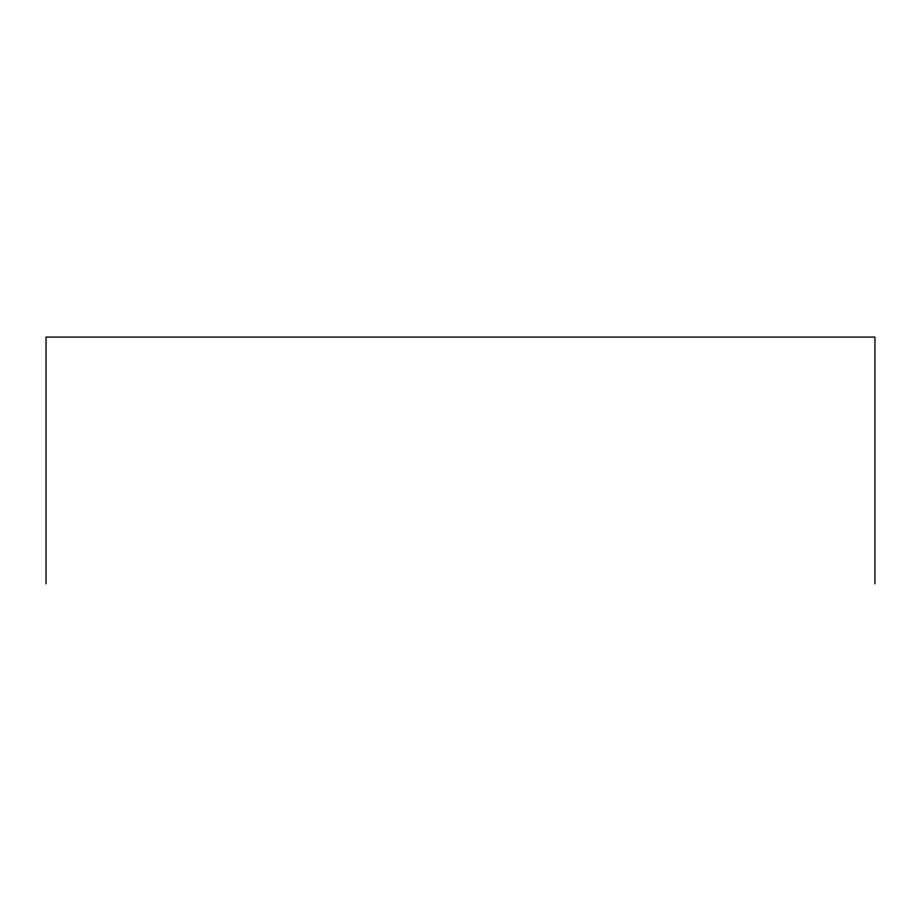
<?xml version="1.0" encoding="UTF-8"?>
<svg xmlns="http://www.w3.org/2000/svg" width="921" height="921" viewBox="0 0 921 921"><rect width="100%" height="100%" fill="white"/><g stroke="black" fill="none" stroke-linecap="round" stroke-linejoin="round"><path stroke-width="1.38" d="M874.95 583.914L874.95 337.086L46.05 337.086L46.05 583.914"/></g></svg>
